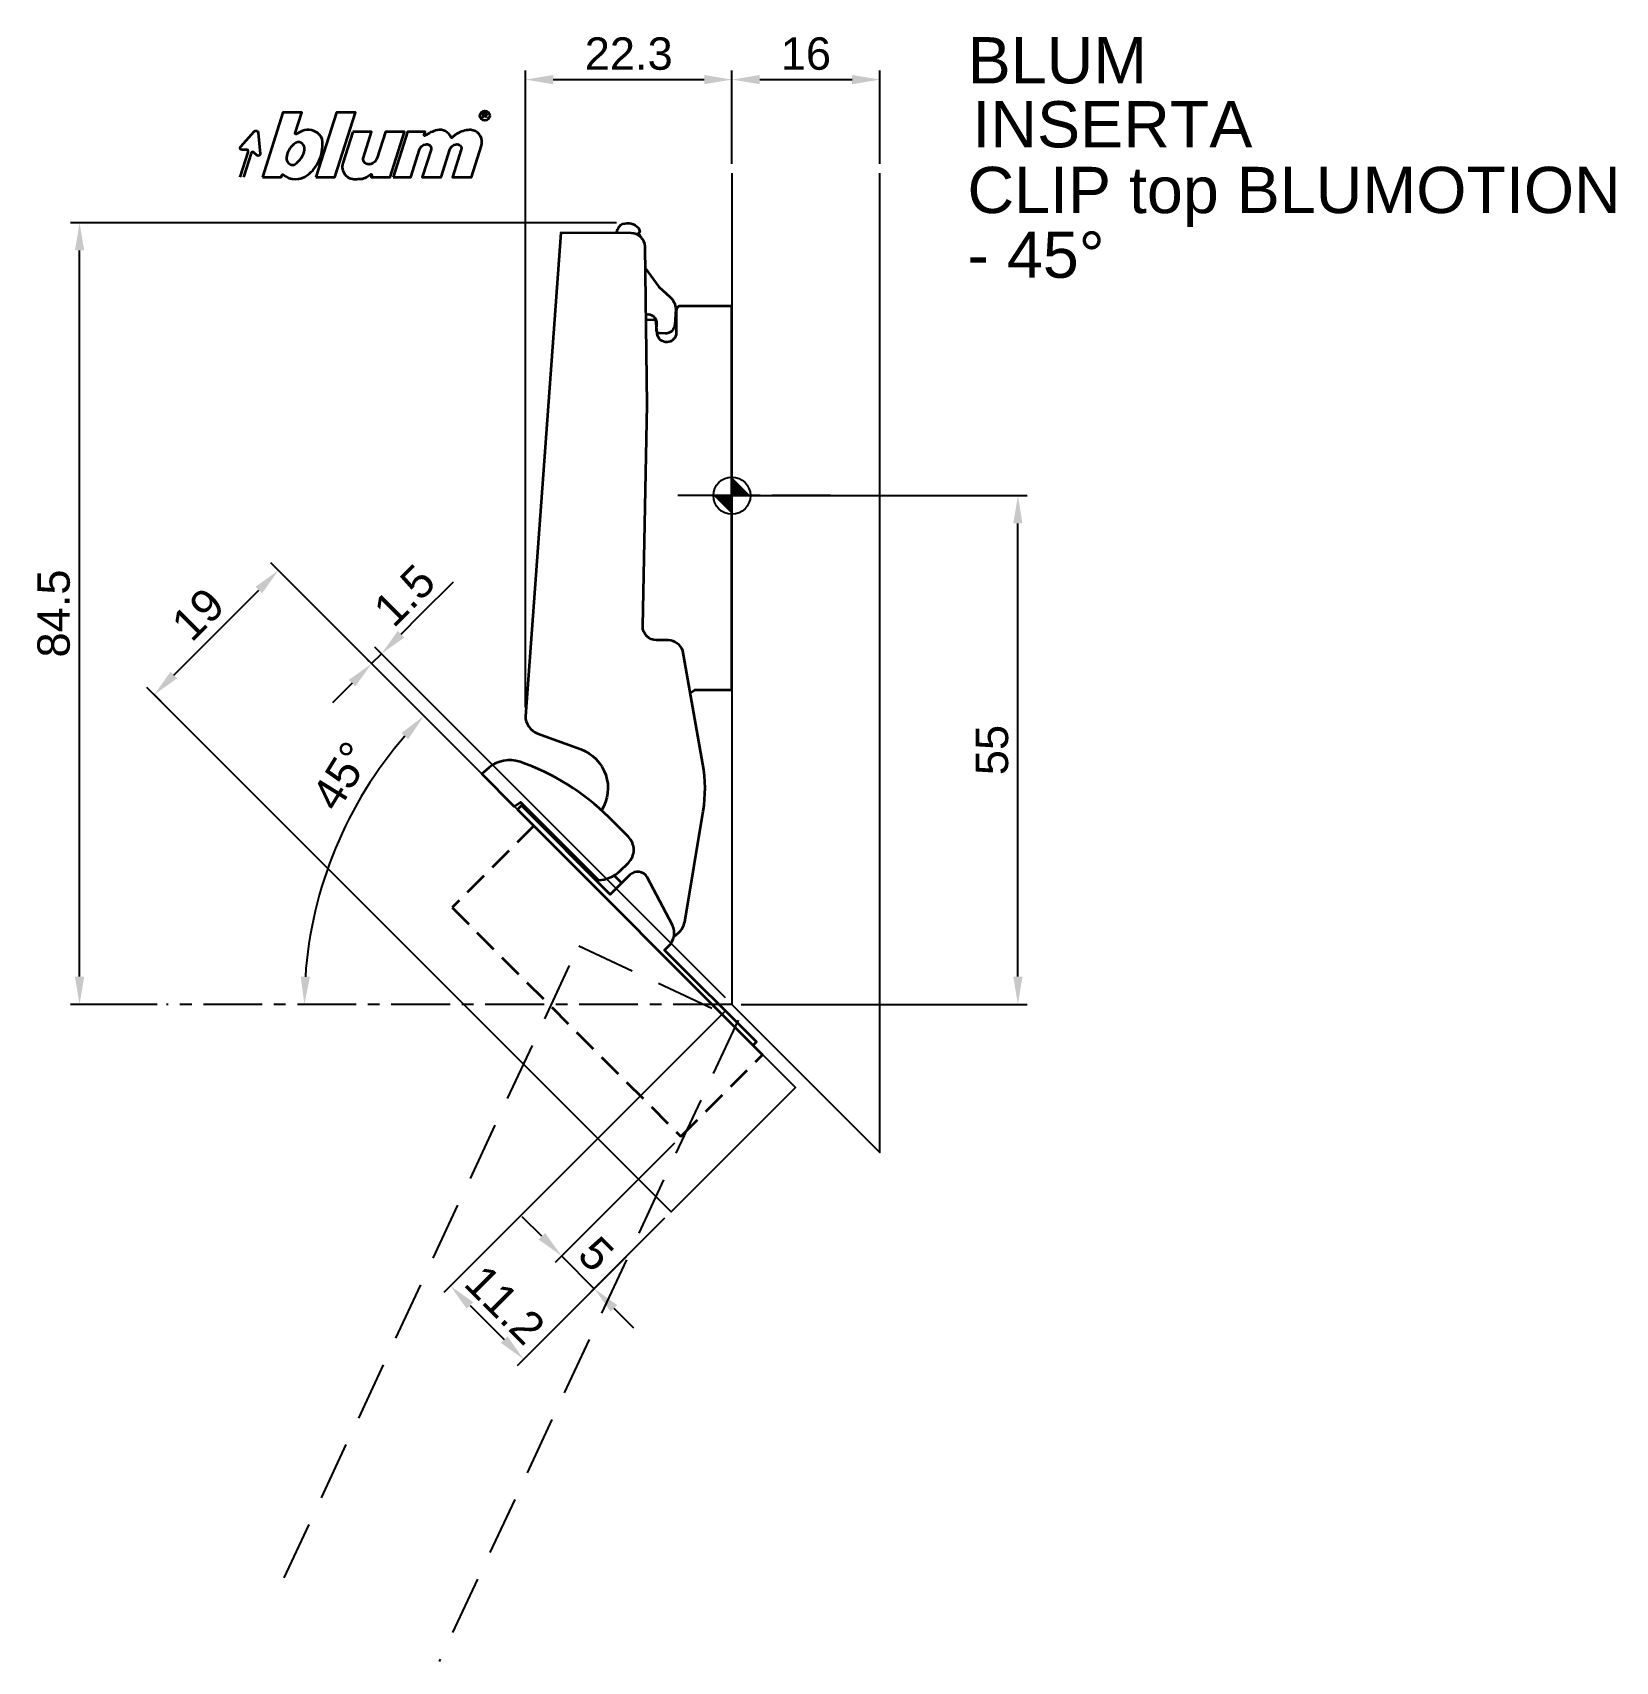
# Model space of a CAD drawing. Extents: x -76 to 96, y -126 to 50.
import ezdxf

# ---------------------------------------------------------------- set-up
doc = ezdxf.new("R2010")
doc.units = 0
doc.header["$PDMODE"] = 35
doc.header["$PDSIZE"] = 5
doc.linetypes.add('MITTE', pattern=[50.8, 31.75, -6.35, 6.35, -6.35])
doc.linetypes.add('STRICHLINIE', pattern=[19.05, 12.7, -6.35])
doc.layers.get('Defpoints').update_dxf_attribs({"linetype": 'CONTINUOUS'})
doc.layers.add('1', color=2, linetype='CONTINUOUS')
doc.layers.add('5', color=1, linetype='CONTINUOUS')
doc.layers.add('6', color=3, linetype='CONTINUOUS', lineweight=35)
doc.styles.add('Beschlag', font='ARIAL.TTF')
doc.dimstyles.new('Beschlag', dxfattribs={"dimtxt": 3.5, "dimasz": 3, "dimexe": 1, "dimexo": 1, "dimgap": 1, "dimtad": 1, "dimdec": 1, "dimdsep": 46, "dimtxsty": 'Beschlag', "dimcen": 2, "dimclrd": 256, "dimclre": 256, "dimclrt": 256, "dimadec": 1, "dimazin": 2, "dimtfac": 0.71, "dimtdec": 1, "dimtix": 1, "dimtmove": 2, "dimatfit": 0, "dimfxl": 0, "dimtolj": 1, "dimlwd": -1, "dimlwe": -1, "dimarcsym": 0})

# ---------------------------------------------------------------- blocks, each defined once
blk = doc.blocks.new('NullPunkt')
at = {"layer": '5'}
for points in [[(0, 2), (0, -2)], [(-2, 0), (2, 0)]]:
    blk.add_lwpolyline(points, dxfattribs=at)
blk.add_circle((0, 0), 2, dxfattribs=at)
for points in [[(0, 0), (-2, 0), (0, 2)], [(0, 0), (2, 0), (0, -2)]]:
    blk.add_solid(points, dxfattribs=at)
blk = doc.blocks.new('*D1')
at = {"layer": '1'}
blk.add_arc((-2.12, -55), 44.11, 138.8974, 176.1027, dxfattribs=at)
for points in [[(-35.73, -25.66), (-35, -26.34), (-33.31, -23.81)], [(-45.63, -52.02), (-46.63, -51.98), (-46.23, -55)]]:
    blk.add_solid(points, dxfattribs=at)
at = {"layer": 'Defpoints', "color": 0}
for p in [(-49.87, -7.26), (-44.73, -43.58), (-61.14, -55), (0, -55), (6.86, -63.98)]:
    blk.add_point(p, dxfattribs=at)
at = {"layer": '1', "insert": (-42.2, -30.3), "char_height": 3.5, "attachment_point": 5, "rotation": 58.3554, "style": 'Beschlag'}
blk.add_mtext('\\A1;45°', dxfattribs=at)
blk = doc.blocks.new('*D2')
at = {"layer": '1'}
for p, q in [((-12.49, 29.51), (-71.54, 29.51)), ((-70.54, -52), (-70.54, 26.51)), ((-62.14, -55), (-71.54, -55))]:
    blk.add_line(p, q, dxfattribs=at)
for points in [[(-71.04, 26.51), (-70.04, 26.51), (-70.54, 29.51)], [(-71.04, -52), (-70.04, -52), (-70.54, -55)]]:
    blk.add_solid(points, dxfattribs=at)
at = {"layer": 'Defpoints', "color": 0}
for p in [(-70.54, 29.51), (-11.49, 29.51), (-61.14, -55)]:
    blk.add_point(p, dxfattribs=at)
at = {"layer": '1', "insert": (-73.33, -12.74), "char_height": 3.5, "attachment_point": 5, "rotation": 90, "style": 'Beschlag'}
blk.add_mtext('\\A1;84.5', dxfattribs=at)
blk = doc.blocks.new('*D3')
at = {"layer": '1'}
for p, q in [((-22.33, -22.91), (-22.33, 45.98)), ((0, 35.88), (0, 45.98)), ((-19.33, 44.98), (-3, 44.98))]:
    blk.add_line(p, q, dxfattribs=at)
for points in [[(-19.33, 45.48), (-19.33, 44.48), (-22.33, 44.98)], [(-3, 45.48), (-3, 44.48), (0, 44.98)]]:
    blk.add_solid(points, dxfattribs=at)
at = {"layer": 'Defpoints', "color": 0}
for p in [(0, 44.98), (0, 34.88), (-22.33, -23.91)]:
    blk.add_point(p, dxfattribs=at)
at = {"layer": '1', "insert": (-11.16, 47.77), "char_height": 3.5, "attachment_point": 5, "style": 'Beschlag'}
blk.add_mtext('\\A1;22.3', dxfattribs=at)
blk = doc.blocks.new('*D4')
at = {"layer": '1'}
for p, q in [((0, 35.88), (0, 45.98)), ((16, 35.88), (16, 45.98)), ((3, 44.98), (13, 44.98))]:
    blk.add_line(p, q, dxfattribs=at)
for points in [[(3, 45.48), (3, 44.48), (0, 44.98)], [(13, 45.48), (13, 44.48), (16, 44.98)]]:
    blk.add_solid(points, dxfattribs=at)
at = {"layer": 'Defpoints', "color": 0}
for p in [(16, 44.98), (0, 34.88), (16, 34.88)]:
    blk.add_point(p, dxfattribs=at)
at = {"layer": '1', "insert": (8, 47.77), "char_height": 3.5, "attachment_point": 5, "style": 'Beschlag'}
blk.add_mtext('\\A1;16', dxfattribs=at)
blk = doc.blocks.new('*D5')
at = {"layer": '1'}
for p, q in [((1, 0), (31.92, 0)), ((30.92, -52), (30.92, -3)), ((1, -55), (31.92, -55))]:
    blk.add_line(p, q, dxfattribs=at)
for points in [[(30.42, -3), (31.42, -3), (30.92, 0)], [(30.42, -52), (31.42, -52), (30.92, -55)]]:
    blk.add_solid(points, dxfattribs=at)
at = {"layer": 'Defpoints', "color": 0}
for p in [(0, 0), (30.92, 0), (0, -55)]:
    blk.add_point(p, dxfattribs=at)
at = {"layer": '1', "insert": (28.14, -27.5), "char_height": 3.5, "attachment_point": 5, "rotation": 90, "style": 'Beschlag'}
blk.add_mtext('\\A1;55', dxfattribs=at)
blk = doc.blocks.new('*D6')
at = {"layer": '1'}
for p, q in [((-49.16, -7.96), (-48.33, -8.79)), ((-60.35, -19.4), (-51.16, -10.2)), ((-62.59, -21.4), (-61.77, -22.22))]:
    blk.add_line(p, q, dxfattribs=at)
for points in [[(-51.51, -9.85), (-50.81, -10.56), (-49.04, -8.08)], [(-60.71, -19.04), (-60, -19.75), (-62.47, -21.52)]]:
    blk.add_solid(points, dxfattribs=at)
at = {"layer": 'Defpoints', "color": 0}
for p in [(-49.87, -7.26), (-49.04, -8.08), (-63.3, -20.69)]:
    blk.add_point(p, dxfattribs=at)
at = {"layer": '1', "insert": (-57.73, -12.83), "char_height": 3.5, "attachment_point": 5, "rotation": 45.0001, "style": 'Beschlag'}
blk.add_mtext('\\A1;19', dxfattribs=at)
blk = doc.blocks.new('*D7')
at = {"layer": '1'}
for p, q in [((-35.78, -14.98), (-33.66, -12.86)), ((-39.21, -17.91), (-39.67, -17.45)), ((-38.96, -18.16), (-37.9, -17.1)), ((-0.71, -54.29), (-38.61, -16.39)), ((-41.08, -20.28), (-43.2, -22.4))]:
    blk.add_line(p, q, dxfattribs=at)
for points in [[(-36.13, -14.62), (-35.43, -15.33), (-37.9, -17.1)], [(-41.44, -19.93), (-40.73, -20.63), (-38.96, -18.16)]]:
    blk.add_solid(points, dxfattribs=at)
at = {"layer": 'Defpoints', "color": 0}
for p in [(-37.9, -17.1), (-38.5, -18.62), (0, -55)]:
    blk.add_point(p, dxfattribs=at)
at = {"layer": '1', "insert": (-35.41, -10.78), "char_height": 3.5, "attachment_point": 5, "rotation": 45.0001, "style": 'Beschlag'}
blk.add_mtext('\\A1;1.5', dxfattribs=at)
blk = doc.blocks.new('Logo_BLUM')
at = {"layer": '6', "color": 20, "linetype": 'Continuous'}
for points in [[(2.39, 0), (4.43, 0), (4.52, 0.26, -0.512391), (4.62, 0.29, 0.357881), (7.3, 0.25, 0.116336), (8.5, 1.76, 0.127435), (8.89, 3.85, 0.227045), (8.36, 4.79, 0.273775), (6.5, 4.93), (6.04, 4.67, -0.689828), (5.94, 4.76), (6.65, 7), (4.61, 7)], [(5.59, 3.39, 0.16703), (4.99, 2.14, 0.322673), (5.41, 1.39, 0.260102), (5.93, 1.42, 0.211929), (6.95, 3, 0.250706), (6.73, 3.62, 0.316796), (6.01, 3.72, 0.086595)], [(12.15, 4.9), (11.09, 1.53, 0.527578), (12.44, -0.2, -0.003338), (13.06, -0.17, 0.131781), (13.63, 0.02), (14.12, 0.32, -0.706223), (14.22, 0.24), (14.15, 0), (16.19, 0), (17.75, 4.9), (15.7, 4.9), (14.81, 2.11, -0.253672), (14.11, 1.42, -0.127823), (13.72, 1.42, -0.447747), (13.33, 2.15), (14.2, 4.9)], [(16.53, 0), (18.44, 0), (19.39, 3, -0.282196), (20.04, 3.56, -0.141376), (20.38, 3.52, -0.3938), (20.62, 2.99), (19.67, 0), (21.72, 0), (22.67, 3, -0.282189), (23.31, 3.56, -0.141385), (23.65, 3.52, -0.393792), (23.89, 2.99), (22.94, 0), (24.99, 0), (26.07, 3.42, 0.424526), (25.18, 5.07, 0.098115), (24.64, 5.11, 0.114777), (23.24, 4.6), (22.89, 4.28, -0.522588), (22.79, 4.31, 0.36711), (21.28, 5.09, 0.102012), (20, 4.5, -0.748324), (19.89, 4.58), (20, 4.9), (18.08, 4.9)]]:
    blk.add_lwpolyline(points, format="xyb", close=True, dxfattribs=at)
blk.add_lwpolyline([(8.18, 0), (10.23, 0), (12.45, 7), (10.4, 7)], close=True, dxfattribs=at)
for points in [[(26.26, 6.4), (26.26, 6.9), (26.52, 6.9, -0.975005), (26.53, 6.67, 0.014563), (26.45, 6.67), (26.26, 6.67), (26.45, 6.67), (26.52, 6.6), (26.57, 6.53), (26.62, 6.42)], [(0, 0), (0.86, 2.7, 0.480207), (0.67, 2.98), (0.19, 2.97, -0.689229), (0.05, 3.33), (1.49, 4.95, -0.685285), (1.94, 4.79), (2.15, 2.54, -0.636083), (1.84, 2.36), (1.47, 2.68, 0.560356), (1.16, 2.59), (0.34, 0)]]:
    blk.add_lwpolyline(points, format="xyb", dxfattribs=at)
blk.add_circle((26.44, 6.65), 0.527, dxfattribs=at)
blk = doc.blocks.new('*D9')
at = {"layer": '1'}
for p, q in [((-6.22, -69.99), (-19.13, -82.9)), ((-20.54, -80.07), (-22.67, -77.95)), ((-7.28, -78.12), (-15.59, -86.43)), ((-18.42, -82.19), (-14.89, -85.73)), ((-12.77, -87.85), (-10.64, -89.97))]:
    blk.add_line(p, q, dxfattribs=at)
for points in [[(-20.19, -79.72), (-20.9, -80.42), (-18.42, -82.19)], [(-12.41, -87.49), (-13.12, -88.2), (-14.89, -85.73)]]:
    blk.add_solid(points, dxfattribs=at)
at = {"layer": 'Defpoints', "color": 0}
for p in [(-5.52, -69.28), (-6.58, -77.42), (-14.89, -85.73)]:
    blk.add_point(p, dxfattribs=at)
at = {"layer": '1', "insert": (-14.69, -81.99), "char_height": 3.5, "attachment_point": 5, "rotation": 315.0001, "style": 'Beschlag'}
blk.add_mtext('\\A1;5', dxfattribs=at)
blk = doc.blocks.new('*D10')
at = {"layer": '1'}
for p, q in [((-0.71, -55.71), (-31.14, -86.14)), ((-7.28, -78.12), (-23.22, -94.06)), ((-28.32, -87.56), (-24.64, -91.23))]:
    blk.add_line(p, q, dxfattribs=at)
for points in [[(-27.96, -87.2), (-28.67, -87.91), (-30.44, -85.44)], [(-24.28, -90.88), (-24.99, -91.59), (-22.52, -93.36)]]:
    blk.add_solid(points, dxfattribs=at)
at = {"layer": 'Defpoints', "color": 0}
for p in [(0, -55), (-6.58, -77.42), (-22.52, -93.36)]:
    blk.add_point(p, dxfattribs=at)
at = {"layer": '1', "insert": (-24.53, -87.45), "char_height": 3.5, "attachment_point": 5, "rotation": 315.0001, "style": 'Beschlag'}
blk.add_mtext('\\A1;11.2', dxfattribs=at)

msp = doc.modelspace()

# ---------------------------------------------------------------- linework, layer by layer
at = {"layer": '1'}
msp.add_line((-33.66, -12.86), (-30.12, -9.32), dxfattribs=at)
at = {"layer": '5', "linetype": 'MITTE', "ltscale": 0.2}
for p, q in [((10.66, 0), (-6.57, 0)), ((0, -55), (-61.14, -55))]:
    msp.add_line(p, q, dxfattribs=at)
at = {"layer": '5'}
for points in [[(0, 34.88), (0, -55), (16, -71), (16, 34.88)], [(-63.3, -20.69), (-6.58, -77.42), (6.86, -63.98), (-49.87, -7.26)]]:
    msp.add_lwpolyline(points, dxfattribs=at)
at = {"layer": '5', "linetype": 'STRICHLINIE', "ltscale": 0.5}
msp.add_lwpolyline([(-48.41, -116.98), (-16.56, -48.68), (0.66, -56.71), (-31.66, -126.03)], dxfattribs=at)
at = {"layer": '6'}
msp.add_line((-11.91, -41.88), (-12.73, -41.06), dxfattribs=at)
for points in [[(-6.28, -47.7), (-5.78, -47.26, 0.174947), (-5.11, -46.08), (-5.11, -46.08), (-3.11, -34.12, 0.085508), (-3.14, -29.02), (-5.31, -16.76, 0.295086), (-6.85, -15.63), (-8.15, -15.62, -0.413225), (-9.65, -14.12), (-9.15, 9.83), (-9.39, 26.91, 0.409377), (-10.89, 28.39), (-18.51, 28.41), (-22.33, -23.82, 0.314377), (-21.02, -25.7), (-16.35, -27.42, -0.475382), (-14.09, -34.02)], [(-12.45, 28.39), (-12.44, 28.48, -0.303341), (-11.78, 29.37, -0.299366), (-10.12, 28.96), (-9.96, 28.53), (-10.15, 28.36), (-9.96, 28.15), (-9.96, 28.06)], [(-9.36, 24.56), (-7.91, 22.57), (-6.69, 21.47, -0.199044), (-6.08, 20.18), (-6.18, 18.48, -0.414213), (-7.23, 17.54), (-7.88, 17.57, -0.414166), (-8.16, 17.89), (-8.12, 18.58, 0.498263), (-9.29, 19.56, -2.261769)], [(-4.49, -21.3), (-4, -21), (0, -21), (0, 20.5), (-5.73, 20.5), (-5.87, 20.35, 0.198953), (-6.02, 20), (-6.02, 17.63, -0.957306), (-8.1, 17.54), (-8.22, 19, -1.232299), (-8.22, 19), (-9.28, 18.99)], [(2.29, -59.42), (2.65, -59.06), (-7.28, -49.13), (-6.82, -48.67, 0.312987), (-6.41, -46.42), (-9.16, -41.23, 0.486363), (-11.03, -41), (-13.15, -43.12), (-13.16, -43.12), (-22.77, -33.5), (-23.19, -33.93), (3.32, -60.44)]]:
    msp.add_lwpolyline(points, format="xyb", dxfattribs=at)
at = {"layer": '6', "flags": 128}
msp.add_lwpolyline([(-11.2, -39.7, 0.414214), (-11.2, -36.87), (-13.31, -34.77, 0.114125), (-22.91, -28.78, 0.262579), (-26.29, -29.41), (-27.06, -30.06), (-23.53, -33.6), (-22.86, -33.13), (-14.44, -41.55, 0.191102), (-12.13, -40.6), (-11.2, -39.7)], format="xyb", dxfattribs=at)
at = {"layer": '6', "linetype": 'STRICHLINIE', "ltscale": 0.2}
msp.add_lwpolyline([(-21.43, -35.7), (-30.26, -44.53), (-5.52, -69.28), (3.32, -60.44)], dxfattribs=at)

# ---------------------------------------------------------------- block references
at = {"layer": '5', "rotation": 90}
msp.add_blockref('NullPunkt', (0, 0), dxfattribs=at)
at = {"layer": '6'}
msp.add_blockref('Logo_BLUM', (-53.16, 34.42), dxfattribs=at)

# ---------------------------------------------------------------- texts
at = {"layer": '1', "linetype": 'Continuous', "style": 'Beschlag'}
for s, p in [('BLUM', (25.49, 44.57)), ('CLIP top BLUMOTION', (25.47, 30.55)), ('- 45%%D', (25.47, 23.55))]:
    msp.add_text(s, height=5, dxfattribs=at).set_placement(p)
at = {"layer": '1', "insert": (26.01, 42.65), "char_height": 5, "width": 110.7908, "attachment_point": 1, "style": 'Beschlag'}
msp.add_mtext('INSERTA', dxfattribs=at)

# ---------------------------------------------------------------- dimensions: what is measured, and where the dimension line sits
at = {"layer": '1'}
for base, p1, p2, angle, picture, middle in [((0, 44.98), (-22.33, -23.91), (0, 34.88), 180, '*D3', (-11.16, 47.77)), ((16, 44.98), (0, 34.88), (16, 34.88), 180, '*D4', (8, 47.77)), ((-70.54, 29.51), (-61.14, -55), (-11.49, 29.51), 90, '*D2', (-73.33, -12.74)), ((30.92, 0), (0, -55), (0, 0), 90, '*D5', (28.14, -27.5)), ((-22.52, -93.36), (0, -55), (-6.58, -77.42), 315.0001, '*D10', (-24.53, -87.45)), ((-14.89, -85.73), (-5.52, -69.28), (-6.58, -77.42), 315.0001, '*D9', (-14.69, -81.99))]:
    dim = msp.add_linear_dim(base=base, p1=p1, p2=p2, angle=angle, dimstyle='Beschlag', dxfattribs=at)
    dim.commit()
    dim.dimension.update_dxf_attribs({"geometry": picture, "text_midpoint": middle})
dim = msp.add_linear_dim(base=(-37.9, -17.1), p1=(-38.5, -18.62), p2=(0, -55), angle=225.0001, dimstyle='Beschlag', dxfattribs=at)
dim.commit()
dim.dimension.update_dxf_attribs({"geometry": '*D7', "text_midpoint": (-35.41, -10.78), "dimtype": 160})
dim = msp.add_aligned_dim(p1=(-63.3, -20.69), p2=(-49.87, -7.26), distance=-1.17, dimstyle='Beschlag', dxfattribs=at)
dim.commit()
dim.dimension.update_dxf_attribs({"geometry": '*D6', "text_midpoint": (-57.73, -12.83)})
dim = msp.add_angular_dim_2l(base=(-44.73, -43.58), line1=((6.86, -63.98), (-49.87, -7.26)), line2=((0, -55), (-61.14, -55)), dimstyle='Beschlag', dxfattribs=at)
dim.commit()
dim.dimension.update_dxf_attribs({"geometry": '*D1', "text_midpoint": (-42.2, -30.3), "dimtype": 162})

doc.saveas('drawing.dxf')
